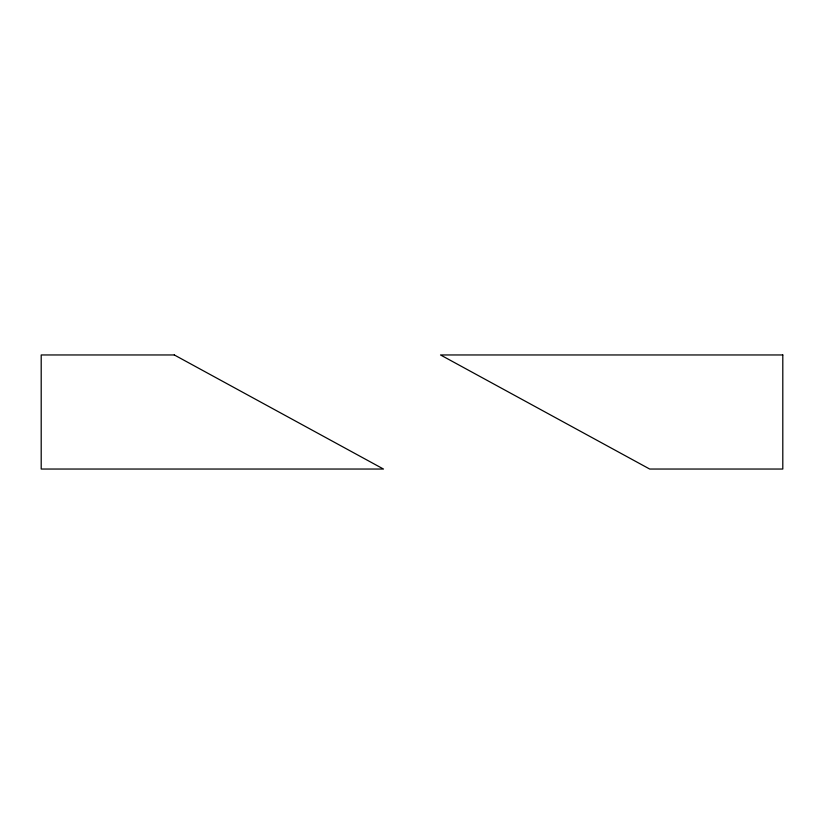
<?xml version="1.0" encoding="UTF-8"?>
<svg xmlns="http://www.w3.org/2000/svg" width="824" height="824" viewBox="0 0 824 824"><rect width="100%" height="100%" fill="white"/><g stroke="black" fill="none" stroke-linecap="round" stroke-linejoin="round"><path stroke-width="1.24" d="M174.307 354.959L41.2 354.959L41.2 469.041L383.479 469.041L174.307 354.959M782.8 354.959L440.521 354.959L649.693 469.041L782.8 469.041L782.8 354.959"/></g></svg>
